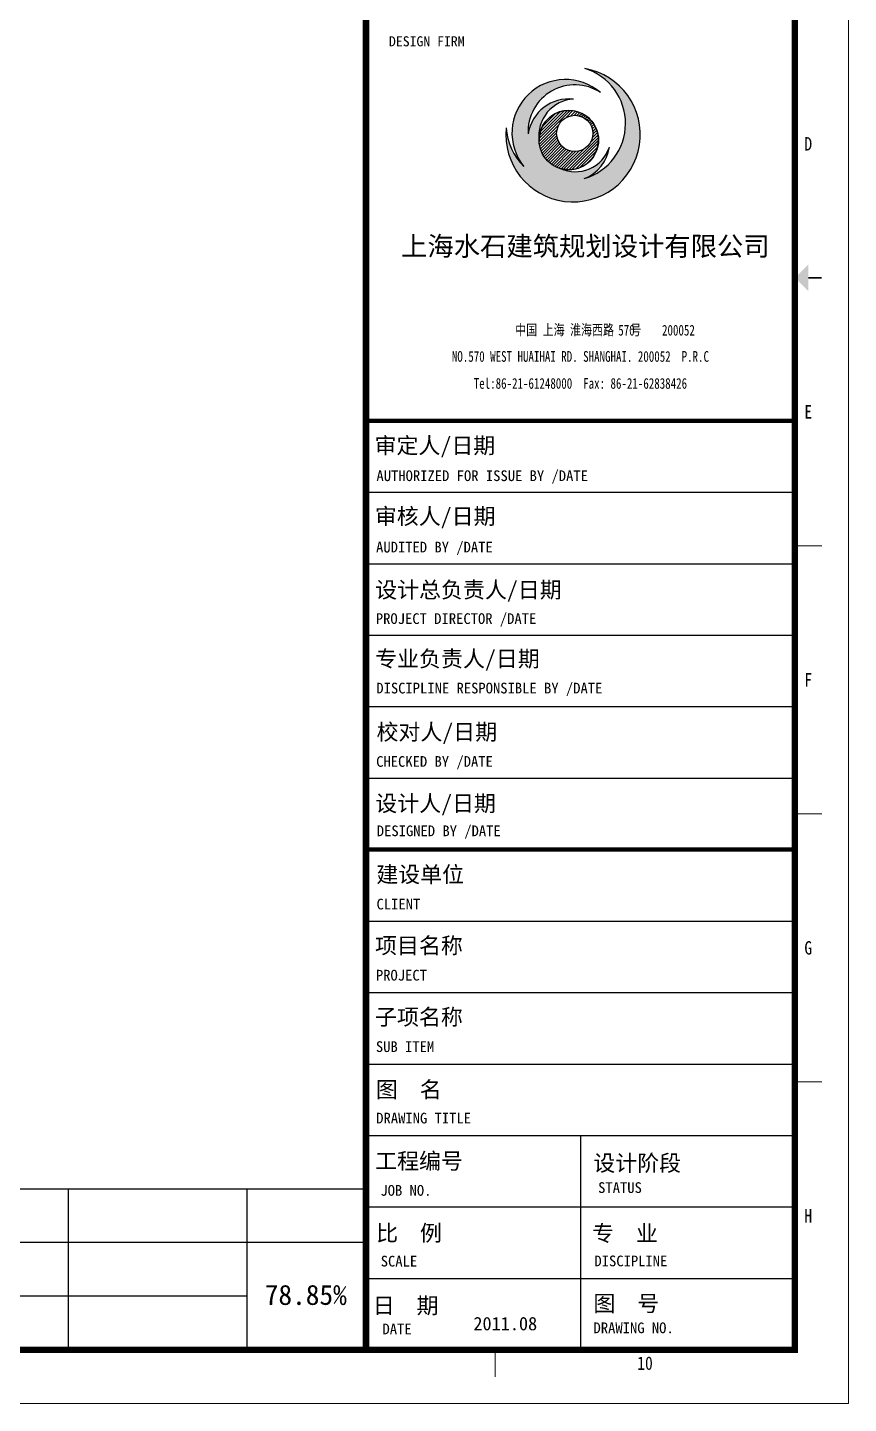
# Model space of a CAD drawing. Extents: x 534658 to 605938, y 555793 to 606193.
# Drawn here: x 587562 to 605938, y 555793 to 586596 of the extents above; entities that cross this region are included whole.
import ezdxf
from ezdxf.enums import TextEntityAlignment as Align

# ---------------------------------------------------------------- set-up
doc = ezdxf.new("R2010")
doc.units = 0
doc.header["$LTSCALE"] = 1000
doc.header["$MEASUREMENT"] = 0
for name, color, linetype in [('1', 3, 'Continuous'), ('FACE', 2, 'Continuous'), ('PUB_TITLE', 4, 'Continuous'), ('户型实用率', 140, 'Continuous')]:
    doc.layers.add(name, color=color, linetype=linetype)
doc.layers.add('图框', color=7, linetype='Continuous', lineweight=5)
doc.styles.add('ca', font='NSimSun.ttf')
doc.styles.add('HT', font='SIMHEI.TTF')
doc.styles.add('TKZ1', font='SIMHEI.TTF', dxfattribs={"width": 0.7})
doc.styles.add('图签栏', font='SimSun.ttf')

# ---------------------------------------------------------------- blocks, each defined once
blk = doc.blocks.new('A$C790473E3')
at = {"layer": 'FACE'}
blk.add_hatch(color=256, dxfattribs=at).paths.add_polyline_path([(12277, 22805, -0.4358242), (25158, 38243, 0.4034982), (8203, 25238, -0.6154452), (35207, 40694, 0.9131699), (6565, 13084, -0.1859392), (0, 27582, 2.2949898), (29364, 49669, -0.7433742), (29147, 8589, 0.2704113), (38508, 20344, -0.4456628), (20141, 12365, -0.3262317)])
h = blk.add_hatch(dxfattribs=at)
h.set_pattern_fill('ANSI31', color=256, scale=6118.035339, style=0)
h.set_pattern_definition([(45, (-835537.9, 198731.2), (-540.76303, 540.76303), [])])
h.paths.add_polyline_path([(34441, 22970, 1.0074548), (12277, 22805, 0.9926004)])
h.paths.add_polyline_path([(18828, 25457, -1), (32328, 25457, -1)], flags=16)
blk.add_circle((23359, 22970), 11082, dxfattribs=at)
at = {"layer": 'FACE', "color": 2}
blk.add_circle((25578, 25457), 6750, dxfattribs=at)
for centre, radius, start, end in [((24948, 24977), 25084, 174.03869, 79.86154), ((23075, 29161), 21450, 286.44545, 72.95009), ((22142, 25587), 19974, 49.14596, 218.75151), ((25605, 26152), 17427, 56.56444, 183.00452), ((23426, 22946), 15395, 83.53959, 171.43554), ((25891, 24539), 13724, 93.06127, 187.25622), ((23359, 22970), 11082, 253.12295, 180.85108), ((22101, 28855), 22137, 183.29715, 225.4301), ((25737, 24611), 13464, 245.44008, 341.5231), ((23754, 22488), 14908, 291.20681, 351.73296)]:
    blk.add_arc(centre, radius, start, end, dxfattribs=at)
blk = doc.blocks.new('$titleblk$00000206')
at = {"layer": '1'}
for p, q in [((-90, 170), (-10, 170)), ((-90, 156.67), (-10, 156.67)), ((-90, 143.33), (-10, 143.33)), ((-90, 130), (-10, 130)), ((-90, 116.67), (-10, 116.67)), ((-90, 90), (-10, 90)), ((-90, 76.67), (-10, 76.67)), ((-90, 63.33), (-10, 63.33)), ((-90, 50), (-10, 50)), ((-50, 50), (-50, 10)), ((-90, 36.67), (-10, 36.67)), ((-90, 23.33), (-10, 23.33))]:
    blk.add_line(p, q, dxfattribs=at)
for points, const_width in [([(-90, 183.33), (-10, 183.33)], 0.8), ([(-90, 183.33), (-10, 183.33)], 0.667), ([(-90, 103.33), (-10, 103.33)], 0.8)]:
    blk.add_lwpolyline(points, dxfattribs=dict(at, const_width=const_width))
at = {"layer": '图框'}
for p, q in [((0, 0), (0, 420)), ((-5, 160), (-10, 160)), ((-5, 110), (-10, 110)), ((-5, 60), (-10, 60)), ((-65.9, 5), (-65.9, 10)), ((-594, 0), (0, 0))]:
    blk.add_line(p, q, dxfattribs=at)
at = {"layer": '图框', "const_width": 1.2}
blk.add_lwpolyline([(-10, 410), (-569, 410), (-569, 10), (-10, 10)], close=True, dxfattribs=at)
at = {"layer": '图框'}
for points, const_width in [([(-90, 410), (-90, 10)], 1.2), ([(-7.5, 210), (-5, 210)], 0.3)]:
    blk.add_lwpolyline(points, dxfattribs=dict(at, const_width=const_width))
blk.add_solid([(-7.5, 212.5), (-7.5, 207.5), (-10, 210)], dxfattribs=at)
at = {"layer": '图框', "linetype": 'ByBlock', "xscale": 0.0004999999946448952, "yscale": 0.0005000000001018634, "zscale": 0.0005}
blk.add_blockref('A$C790473E3', (-63.85, 224.21), dxfattribs=at)
at = {"layer": '1', "style": '图签栏'}
for s, height, p in [('DESIGN FIRM', 1.8855, (-85.71, 253.18)), ('审定人/日期', 3, (-88.4, 177.22)), ('AUTHORIZED FOR ISSUE BY /DATE', 2, (-88.05, 172.08)), ('审核人/日期', 3, (-88.34, 164.02)), ('AUDITED BY /DATE', 2, (-88.12, 158.76)), ('设计总负责人/日期', 3, (-88.28, 150.3)), ('PROJECT DIRECTOR /DATE', 2, (-88.16, 145.42)), ('专业负责人/日期', 3, (-88.28, 137.44)), ('DISCIPLINE RESPONSIBLE BY /DATE', 2, (-88.08, 132.46)), ('校对人/日期', 3, (-88.04, 123.78)), ('CHECKED BY /DATE', 2, (-88.1, 118.77)), ('设计人/日期', 3, (-88.26, 110.45)), ('DESIGNED BY /DATE', 2, (-87.99, 105.83)), ('建设单位', 3, (-88.07, 97.2)), ('CLIENT', 2, (-88.03, 92.17)), ('项目名称', 3, (-88.31, 83.93)), ('PROJECT', 2, (-88.15, 78.9)), ('子项名称', 3, (-88.31, 70.6)), ('SUB ITEM', 2, (-88.15, 65.57)), ('图  名', 3, (-88.15, 57.06)), ('DRAWING TITLE', 2, (-88.09, 52.24)), ('工程编号', 3, (-88.29, 43.74)), ('设计阶段', 3, (-47.6, 43.35)), ('STATUS', 2, (-46.7, 39.27)), ('JOB NO.', 2, (-87.31, 38.75)), ('比  例', 3, (-88.1, 30.3)), ('专  业', 3, (-47.82, 30.25)), ('SCALE', 2, (-87.25, 25.55)), ('DISCIPLINE', 2, (-47.39, 25.59)), ('日  期', 3, (-88.74, 16.77)), ('图  号', 3, (-47.58, 17.17)), ('DATE', 2, (-86.92, 12.9)), ('DRAWING NO.', 2, (-47.56, 13.11))]:
    blk.add_text(s, height=height, dxfattribs=at).set_placement(p)
at = {"layer": '图框', "style": 'TKZ1'}
for s, height, width, p in [('D', 2.5, 0.85, (-7.5, 235)), ('中国 上海 淮海西路   号    ', 2, 0.75, (-48.36, 200.33)), ('570     200052 ', 2, 0.75, (-35.29, 200.21)), ('NO.570 WEST HUAIHAI RD. SHANGHAI. 200052  P.R.C', 2, 0.75, (-50, 195.33)), ('Tel:86-21-61248000  Fax: 86-21-62838426', 2, 0.75, (-50, 190.33)), ('E', 2.5, 0.85, (-7.5, 185)), ('F', 2.5, 0.85, (-7.5, 135)), ('G', 2.5, 0.85, (-7.5, 85)), ('H', 2.5, 0.85, (-7.5, 35)), ('10', 2.5, 0.85, (-37.95, 7.5))]:
    blk.add_text(s, height=height, dxfattribs=dict(at, width=width)).set_placement(p, align=Align.MIDDLE)
blk.add_text('上海水石建筑规划设计有限公司', height=3.6, dxfattribs=at).set_placement((-49.08, 215.97), align=Align.MIDDLE)
at = {"layer": '图框', "color": 2, "style": 'ca'}
blk.add_text('2011.08', height=2.5, dxfattribs=at).set_placement((-69.97, 13.65))

msp = doc.modelspace()

# ---------------------------------------------------------------- linework, layer by layer
at = {"layer": '户型实用率'}
for p, q in [((595138, 560593), (568306, 560593)), ((588473, 560593), (588473, 556993)), ((592473, 560593), (592473, 556993)), ((595138, 556993), (595138, 560593)), ((595138, 559393), (568306, 559393)), ((592473, 558193), (568306, 558193)), ((595138, 556993), (568306, 556993))]:
    msp.add_line(p, q, dxfattribs=at)

# ---------------------------------------------------------------- block references
at = {"layer": 'PUB_TITLE', "xscale": 120, "yscale": 120, "zscale": 120}
msp.add_blockref('$titleblk$00000206', (605938, 555793), dxfattribs=at)

# ---------------------------------------------------------------- texts
at = {"layer": '户型实用率', "style": 'HT'}
msp.add_text('78.85%%%', height=450, rotation=359.9979, dxfattribs=at).set_placement((592872, 558000, -13131))

doc.saveas('drawing.dxf')
